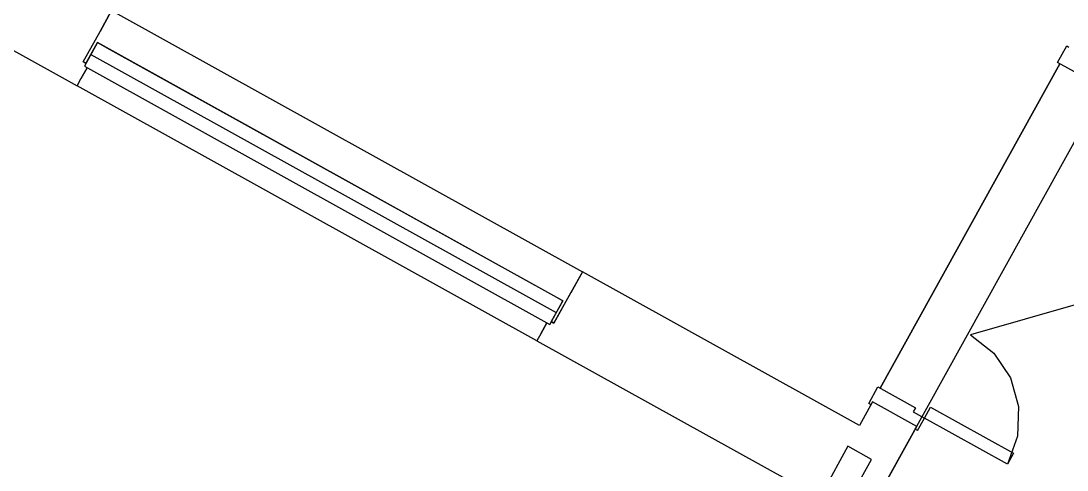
# Model space of a CAD drawing. Header units: metres. Extents: x 2.5 to 42.6, y 0.9 to 31.9.
# Drawn here: x 26.611 to 27.912, y 25.741 to 26.298 of the extents above; entities that cross this region are included whole.
import ezdxf

# ---------------------------------------------------------------- set-up
doc = ezdxf.new("R2010")
doc.units = ezdxf.units.M
doc.layers.add('ARREDI', color=9, linetype='Continuous')
doc.layers.add('PARETI_STRUTTURE', color=7, linetype='Continuous')

msp = doc.modelspace()

# ---------------------------------------------------------------- linework, layer by layer
at = {"layer": 'ARREDI'}
msp.add_lwpolyline([(26.7063, 26.2714), (26.69, 26.2421), (27.2686, 25.9214), (27.2848, 25.9507)], close=True, dxfattribs=at)
msp.add_lwpolyline([(26.6981, 26.2567), (27.2767, 25.9361)], dxfattribs=at)
at = {"layer": 'PARETI_STRUTTURE'}
for points in [[(25.6972, 26.7632), (26.6811, 26.2178), (26.6858, 26.2264)], [(26.7238, 26.3112), (26.7095, 26.2853), (26.7238, 26.3112), (27.3092, 25.9867)], [(26.6919, 26.2456), (26.6885, 26.2475), (26.7095, 26.2853)], [(26.6885, 26.2475), (26.7095, 26.2853)], [(26.6919, 26.2456), (26.7063, 26.2714)], [(26.7063, 26.2714), (26.718, 26.2649)], [(26.718, 26.2649), (27.2731, 25.9572), (27.2848, 25.9507), (27.2705, 25.9249)], [(27.9, 26.2467), (27.9114, 26.2674)], [(27.9114, 26.2674), (27.9142, 26.2659)], [(27.6639, 25.6843), (27.9798, 26.2543)], [(27.9468, 26.2208), (27.9, 26.2467)], [(26.6811, 26.2178), (26.6858, 26.2264)], [(27.9468, 26.2208), (27.9497, 26.226), (27.9634, 26.2183), (27.9558, 26.2045), (28.2657, 26.0327), (28.2734, 26.0465), (27.7917, 25.9084), (27.8208, 25.8856), (27.8414, 25.855), (27.8516, 25.8195), (27.8503, 25.7825), (27.8377, 25.7478)], [(27.2575, 25.9096), (27.2527, 25.901), (26.6811, 26.2178)], [(27.3093, 25.9867), (27.2949, 25.9609), (27.2739, 25.923), (27.2705, 25.9249)], [(27.6536, 25.7958), (27.3093, 25.9867), (27.2949, 25.9608)], [(27.2705, 25.9249), (27.2739, 25.923), (27.2949, 25.9608)], [(27.2651, 25.9233), (27.2575, 25.9096), (27.2651, 25.9233)], [(27.2575, 25.9096), (27.2527, 25.901), (27.604, 25.7063)], [(27.6652, 25.8232), (27.6766, 25.8438)], [(27.6766, 25.8438), (27.7235, 25.8179)], [(27.604, 25.7063), (27.6591, 25.6757), (27.725, 25.7945), (27.6698, 25.8251)], [(27.6699, 25.8251), (27.6536, 25.7958)], [(27.6679, 25.8216), (27.6652, 25.8232)], [(27.6699, 25.8251), (27.6679, 25.8216)], [(27.725, 25.7945), (27.6699, 25.8251)], [(27.7235, 25.8179), (27.7206, 25.8127)], [(27.7206, 25.8127), (27.7344, 25.8051)], [(27.7258, 25.7896), (27.7344, 25.8051), (27.742, 25.8188), (27.8453, 25.7616), (27.8377, 25.7478)], [(27.723, 25.7911), (27.7249, 25.7945)], [(27.8377, 25.7478), (27.7344, 25.8051)], [(27.7258, 25.7896), (27.723, 25.7911)], [(27.6088, 25.7149), (27.638, 25.6987), (27.6686, 25.7538), (27.6393, 25.77)], [(27.6393, 25.77), (27.6088, 25.7149)]]:
    msp.add_lwpolyline(points, dxfattribs=at)
for points in [[(26.6935, 26.2402), (26.6858, 26.2264)], [(27.9027, 26.2452), (27.6794, 25.8423)]]:
    msp.add_lwpolyline(points, close=True, dxfattribs=at)

doc.saveas('drawing.dxf')
